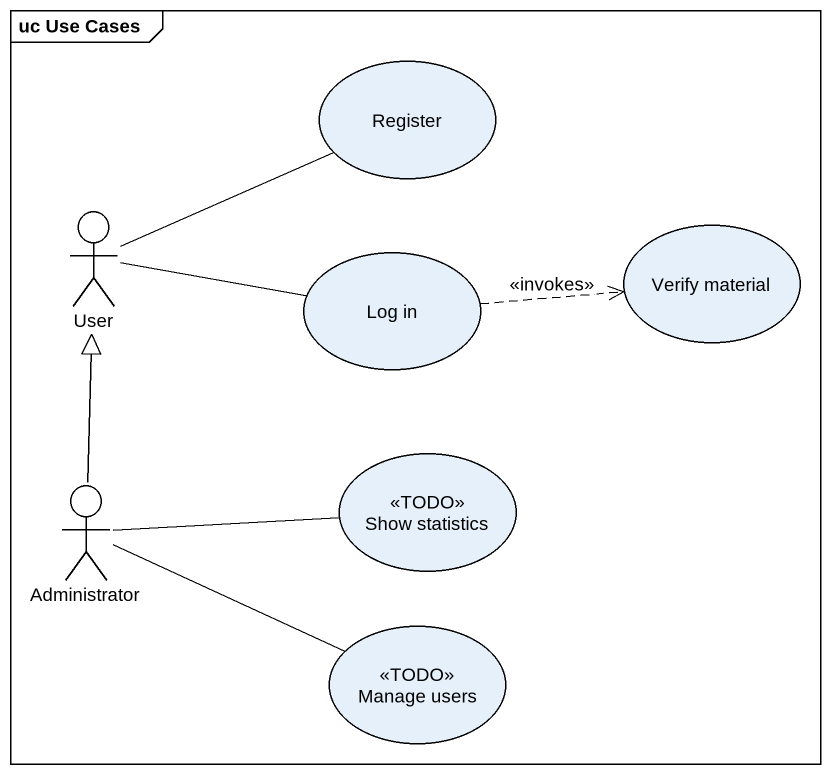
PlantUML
@startuml
mainframe uc Use Cases
usecase Register
actor User
usecase "Log in" as Log_in
usecase "Verify material" as Verify_material
actor Administrator
usecase "Show statistics" as Show_statistics <<TODO>>
usecase "Manage users" as Manage_users <<TODO>>
User -right- Register
User -right- Log_in
Log_in .right.> Verify_material : <<invokes>>
Administrator -up-|> User
Administrator -right- Show_statistics
Administrator -right- Manage_users
@enduml
